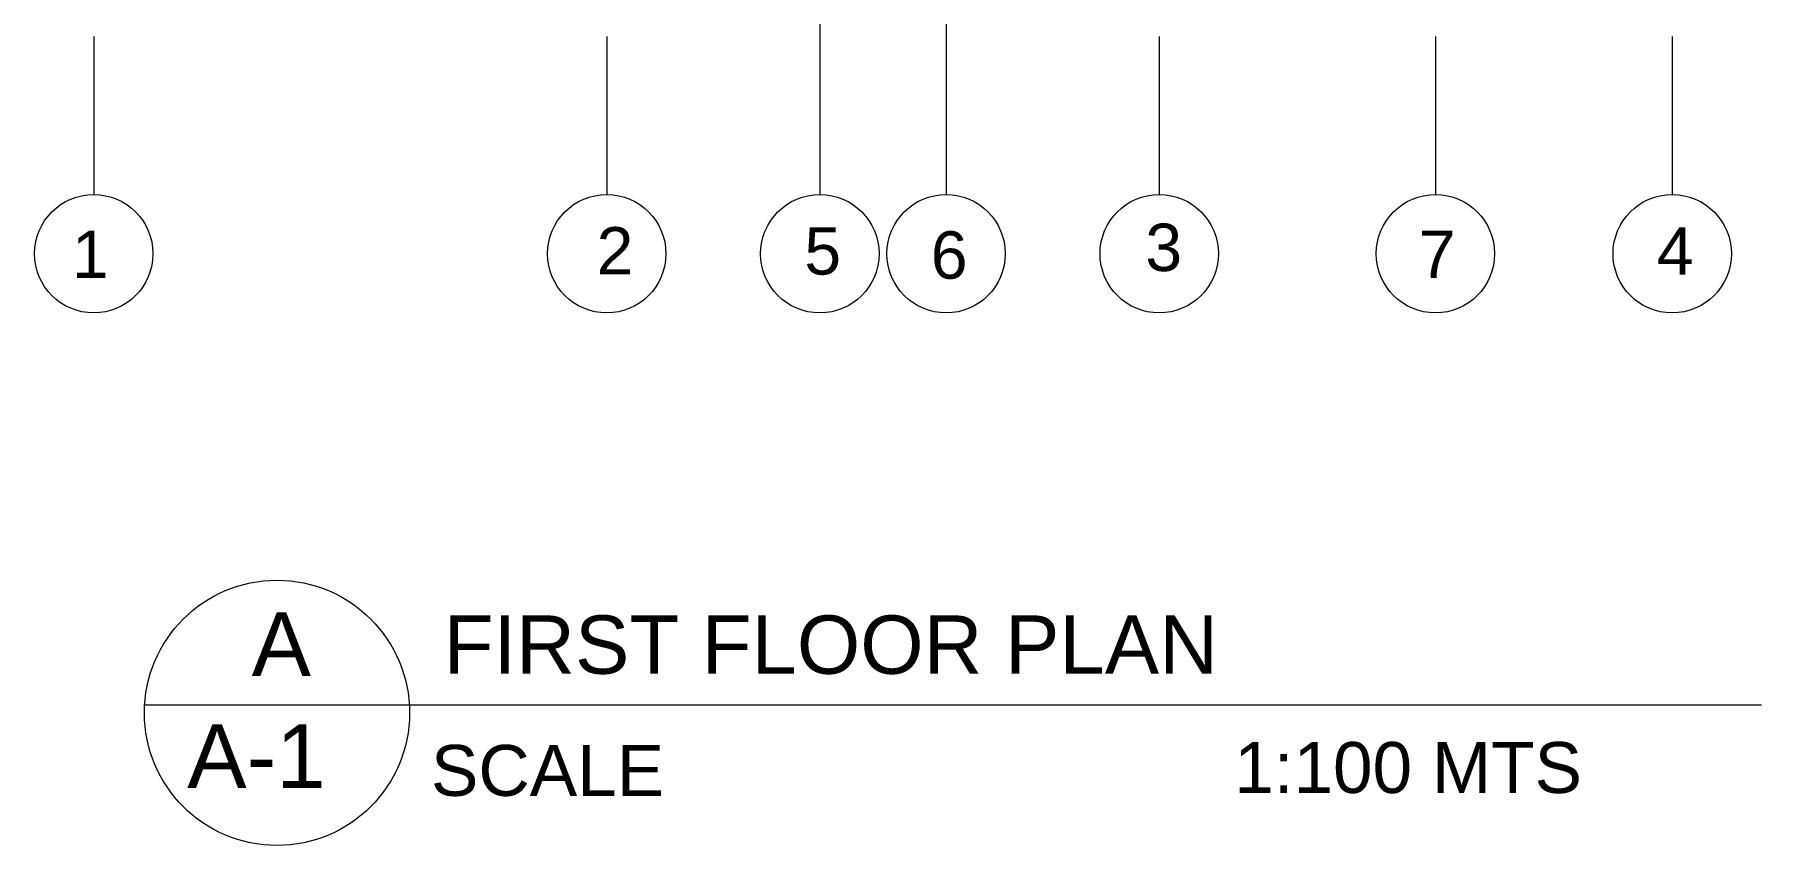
# Model space of a CAD drawing. Header units: millimetres. Extents: x 2391 to 3323, y 1596 to 2537.
# Drawn here: x 2755.72 to 2799.48, y 2446.47 to 2467.01 of the extents above; entities that cross this region are included whole.
import ezdxf

# ---------------------------------------------------------------- set-up
doc = ezdxf.new("R2010")
doc.units = ezdxf.units.MM
for name, color, linetype in [('doors and windows schedule', 11, 'Continuous'), ('LETTERS', 150, 'Continuous'), ('Lightning text', 211, 'Continuous'), ('TEXT', 130, 'Continuous')]:
    doc.layers.add(name, color=color, linetype=linetype)
doc.styles.get("Standard").update_dxf_attribs({"font": 'arial.ttf'})

msp = doc.modelspace()

# ---------------------------------------------------------------- linework, layer by layer
at = {"layer": 'LETTERS', "lineweight": 13}
msp.add_line((2758.512, 2450.026), (2799.485, 2450.026), dxfattribs=at)
msp.add_circle((2761.866, 2449.825), 3.36, dxfattribs=at)
at = {"layer": 'Lightning text', "linetype": 'ByBlock', "lineweight": 13, "ltscale": 0.02}
for p, q in [((2778.823, 2469.198), (2778.823, 2462.957)), ((2775.623, 2468.833), (2775.623, 2462.957)), ((2757.223, 2466.957), (2757.223, 2462.957)), ((2770.223, 2466.957), (2770.223, 2462.957)), ((2784.223, 2466.957), (2784.223, 2462.957)), ((2791.223, 2466.957), (2791.223, 2462.957)), ((2797.223, 2466.957), (2797.223, 2462.957))]:
    msp.add_line(p, q, dxfattribs=at)
for centre in [(2757.223, 2461.457), (2770.223, 2461.457), (2775.623, 2461.457), (2778.823, 2461.457), (2784.223, 2461.457), (2791.223, 2461.457), (2797.223, 2461.457)]:
    msp.add_circle(centre, 1.5, dxfattribs=at)

# ---------------------------------------------------------------- texts
at = {"layer": 'doors and windows schedule'}
for s, p in [('2', (2769.967, 2460.931)), ('5', (2775.23, 2460.929)), ('3', (2783.872, 2461.019)), ('4', (2796.832, 2460.924)), ('1', (2756.67, 2460.844)), ('6', (2778.436, 2460.824)), ('7', (2790.8, 2460.842))]:
    msp.add_text(s, height=1.2, dxfattribs=at).set_placement(p)
at = {"layer": 'TEXT'}
for s, height, p in [('A', 1.613, (2761.225, 2450.759)), ('FIRST FLOOR PLAN', 1.4784, (2766.092, 2450.814)), ('A-1', 1.6128, (2759.594, 2447.924)), ('SCALE', 1.2902, (2765.768, 2447.722)), ('          1:100 MTS', 1.29024, (2781.115, 2447.795))]:
    msp.add_text(s, height=height, dxfattribs=at).set_placement(p)

doc.saveas('drawing.dxf')
